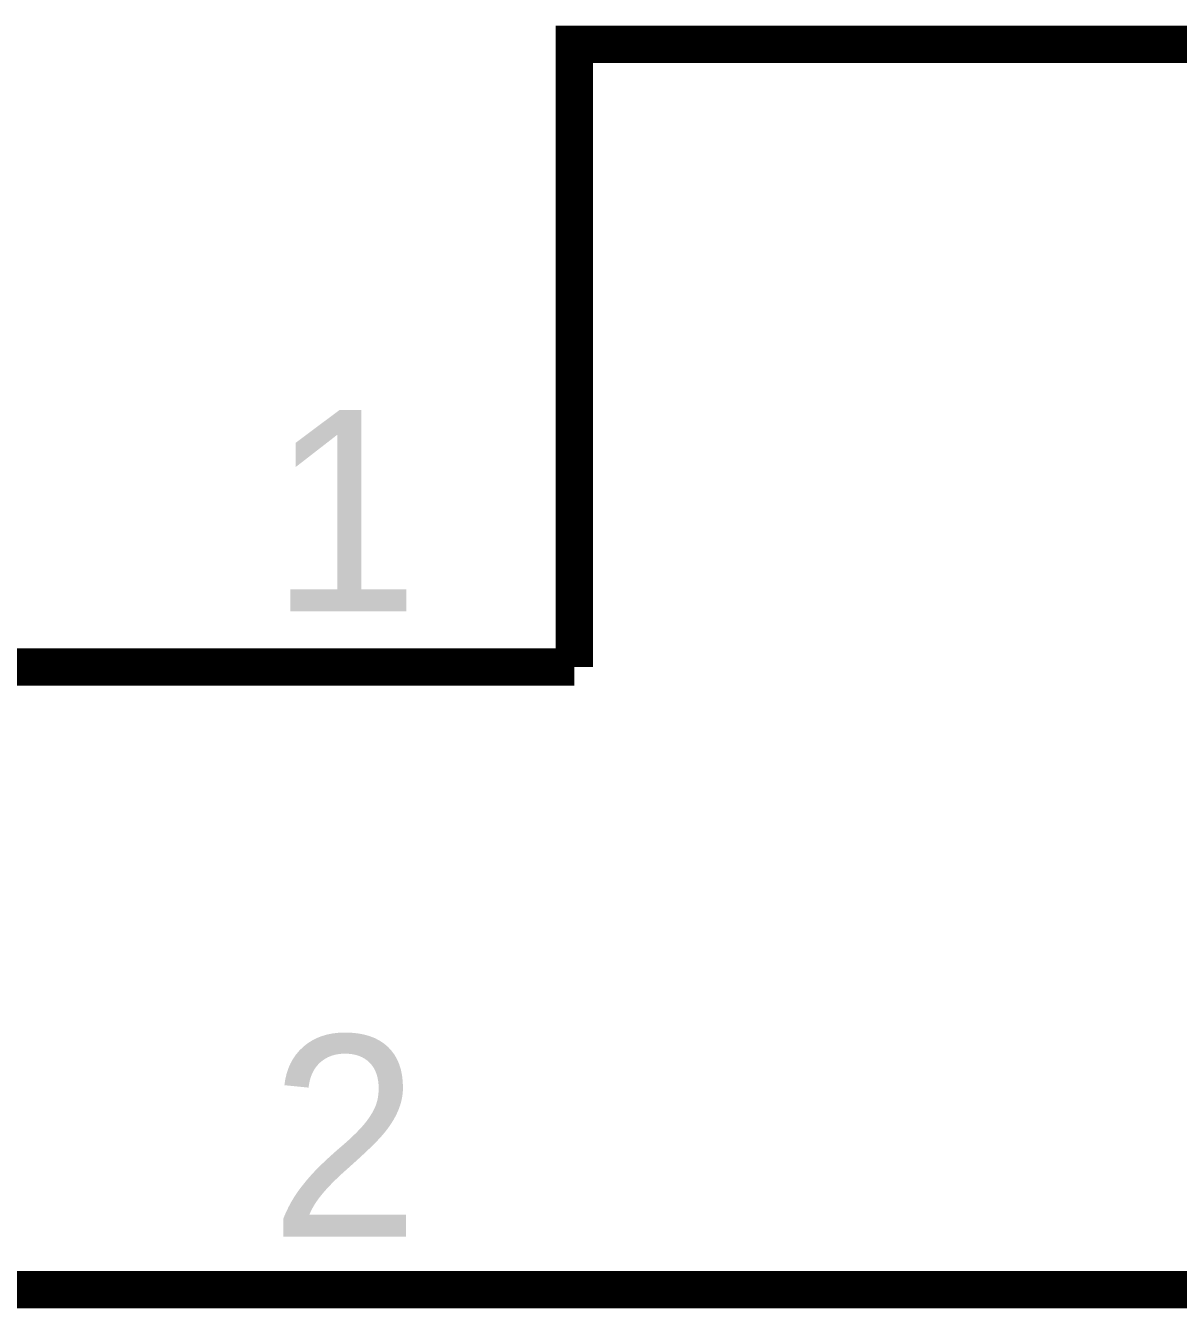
# Model space of a CAD drawing. Header units: inches. Extents: x 0 to 594, y 0 to 420.
# Drawn here: x 488.11 to 497.36, y 227.34 to 237.63 of the extents above; entities that cross this region are included whole.
import ezdxf

# ---------------------------------------------------------------- set-up
doc = ezdxf.new("R2010")
doc.units = ezdxf.units.IN
doc.layers.add('Sheet', color=255, linetype='Continuous')

msp = doc.modelspace()

# ---------------------------------------------------------------- linework, layer by layer
at = {"layer": 'Sheet'}
for points in [[(502.503, 237.482, 0.3, 0.3, 0), (492.514, 237.482, 0.3, 0.3, 0), (492.514, 232.487, 0.3, 0.3, 0)], [(487.519, 232.487, 0.3, 0.3, 0), (492.514, 232.487, 0.3, 0.3, 0)], [(487.519, 227.493, 0.3, 0.3, 0), (492.514, 227.493, 0.3, 0.3, 0)], [(492.514, 227.493, 0.3, 0.3, 0), (502.503, 227.493, 0.3, 0.3, 0)]]:
    msp.add_lwpolyline(points, format="xyseb", dxfattribs=at)

# ---------------------------------------------------------------- texts
for s, p in [('1', (490.072, 232.935)), ('2', (490.072, 227.918))]:
    msp.add_text(s, height=1.613, dxfattribs=at).set_placement(p)

doc.saveas('drawing.dxf')
